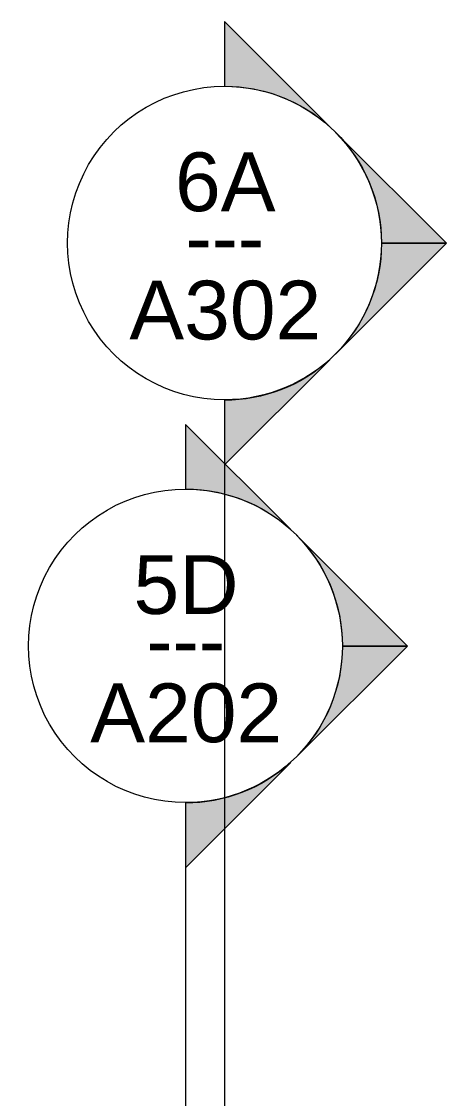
# Model space of a CAD drawing. Header units: inches. Extents: x 9661 to 16490, y -393 to 647.
# Drawn here: x 11145.6 to 11210.6, y 481.7 to 646.6 of the extents above; entities that cross this region are included whole.
import ezdxf

# ---------------------------------------------------------------- set-up
doc = ezdxf.new("R2010")
doc.units = ezdxf.units.IN
doc.header["$MEASUREMENT"] = 0
doc.layers.add('G-ANNO-SYMB', color=111, linetype='Continuous', lineweight=9)
doc.styles.add('Arial', font='arial.ttf', dxfattribs={"height": 8.999999999999991})
doc.styles.add('Century Gothic', font='ufonts.com_century-gothic.ttf', dxfattribs={"height": 8.999999999999991})

# ---------------------------------------------------------------- blocks, each defined once
blk = doc.blocks.new('Section - Section Head - Filled-22785-BUILDING SECTION - EAST_WEST - LOOKING NORTH')
at = {"layer": 'G-ANNO-SYMB'}
h = blk.add_hatch(color=256, dxfattribs=at)
edge = h.paths.add_edge_path(flags=0)
edge.add_arc((10193.78939611049, 472.9348735141762), 24.03123559096271, 89.99999999999989, 132.0783950246247, ccw=False)
edge.add_line((10193.78939611049, 496.9661091051398), (10193.78939611049, 506.8759990111303))
edge.add_line((10193.78939611049, 506.8759990111303), (10177.68494075386, 490.7715436544935))
h = blk.add_hatch(color=256, dxfattribs=at)
edge = h.paths.add_edge_path(flags=0)
edge.add_line((10176.81883336202, 489.9054362626533), (10159.84827061354, 472.9348735141764))
edge.add_line((10159.84827061354, 472.9348735141764), (10169.78939611049, 472.9348735141763))
edge.add_arc((10193.78939611049, 472.9348735141759), 23.99999999999891, 134.9999999999999, 179.9999999999994, ccw=False)
h = blk.add_hatch(color=256, dxfattribs=at)
edge = h.paths.add_edge_path(flags=0)
edge.add_arc((10193.78939611049, 472.9348735141761), 23.99999999999983, 180, 225.000000000001, ccw=False)
edge.add_line((10169.78939611049, 472.9348735141763), (10159.84827061354, 472.9348735141764))
edge.add_line((10159.84827061354, 472.9348735141764), (10176.81883336202, 455.9643107656991))
h = blk.add_hatch(color=256, dxfattribs=at)
edge = h.paths.add_edge_path(flags=0)
edge.add_line((10177.68494075386, 455.0982033738588), (10193.78939611049, 438.9937480172217))
edge.add_line((10193.78939611049, 438.9937480172217), (10193.78939611049, 448.9036379232122))
edge.add_arc((10193.78939611049, 472.934873514176), 24.03123559096389, 227.9216049753764, 270, ccw=False)
for p, q in [((10177.68494075386, 490.7715436544935), (10193.78939611049, 506.8759990111303)), ((10193.78939611049, 506.8759990111303), (10193.78939611049, 496.9661091051398)), ((10159.84827061354, 472.9348735141764), (10176.81883336202, 489.9054362626533)), ((10169.78939611049, 472.9348735141763), (10159.84827061354, 472.9348735141764)), ((10176.81883336202, 455.9643107656991), (10159.84827061354, 472.9348735141764)), ((10159.84827061354, 472.9348735141764), (10169.78939611049, 472.9348735141763)), ((10193.78939611049, 438.9937480172217), (10177.68494075386, 455.0982033738588)), ((10193.78939611049, 448.9036379232122), (10193.78939611049, 438.9937480172217))]:
    blk.add_line(p, q, dxfattribs=at)
for centre, radius, start, end in [((10193.78939611049, 472.9661091051398), 23.99999999999979, 89.99999999999967, 269.9999999999993), ((10193.78939611049, 472.9348735141762), 24.03123559096271, 89.99999999999953, 132.0783950246243), ((10193.78939611049, 472.9661091051398), 23.99999999999997, 269.9999999999996, 89.99999999999993), ((10193.78939611049, 472.9348735141759), 23.99999999999891, 134.9999999999996, 179.9999999999991), ((10193.78939611049, 472.9348735141761), 23.99999999999983, 179.9999999999996, 225.0000000000006), ((10193.78939611049, 472.934873514176), 24.03123559096389, 227.9216049753761, 269.9999999999996)]:
    blk.add_arc(centre, radius, start, end, dxfattribs=at)

msp = doc.modelspace()

# ---------------------------------------------------------------- linework, layer by layer
at = {"layer": 'G-ANNO-SYMB'}
for p, q in [((11176.61003411764, 588.6144424916355), (11176.61003411764, -152.8226557562456)), ((11170.63505857029, 526.9530956232861), (11170.63505857029, -334.7138671508259))]:
    msp.add_line(p, q, dxfattribs=at)

# ---------------------------------------------------------------- block references
at = {"layer": 'G-ANNO-SYMB', "extrusion": (0, 0, -1)}
for p in [(-21370.39943022812, 139.6795689772557), (-21364.42445468078, 78.01822210890644)]:
    msp.add_blockref('Section - Section Head - Filled-22785-BUILDING SECTION - EAST_WEST - LOOKING NORTH', p, dxfattribs=at)

# ---------------------------------------------------------------- texts
at = {"layer": 'G-ANNO-SYMB', "char_height": 8.999999999999991, "attachment_point": 1}
for s, insert, width, style in [('6A', (11169.03708913794, 626.5230789518031), 18.78599999999998, 'Arial'), ('---', (11170.63774655516, 618.0163860384172), 15.45299999999999, 'Century Gothic'), ('A302', (11162.04496315369, 606.8868347624702), 35.75399999999996, 'Arial'), ('5D', (11162.68416083468, 564.8617320834537), 19.69499999999998, 'Arial'), ('---', (11164.66277100781, 556.3550391700678), 15.45299999999999, 'Century Gothic'), ('A202', (11156.06998760634, 545.2254878941209), 35.75399999999996, 'Arial')]:
    msp.add_mtext(s, dxfattribs=dict(at, insert=insert, width=width, style=style))

doc.saveas('drawing.dxf')
